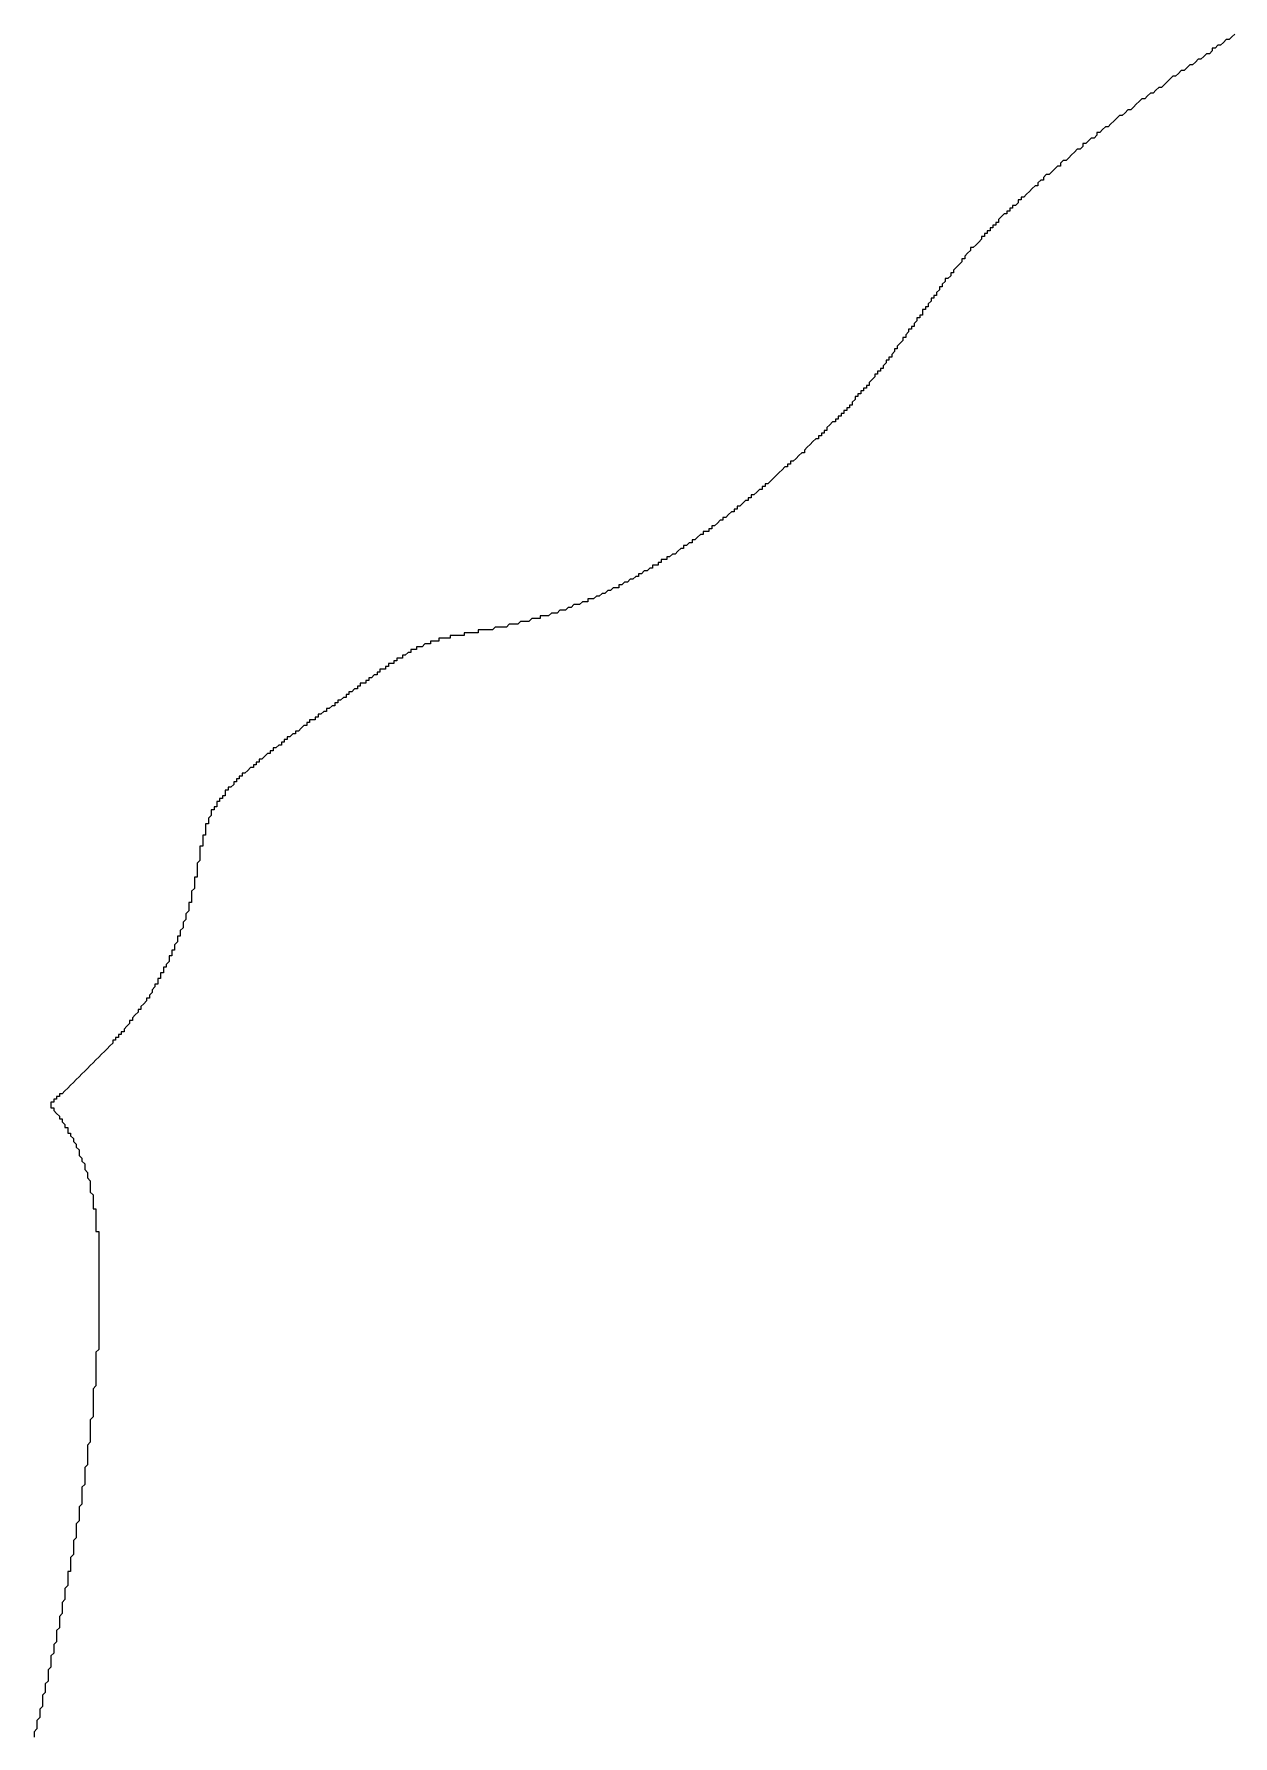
# Model space of a CAD drawing. Header units: millimetres. Extents: x 289 to 9778, y -894 to 6380.
# Drawn here: x 7121.64 to 7125.9, y -372.77 to -366.71 of the extents above; entities that cross this region are included whole.
import ezdxf

# ---------------------------------------------------------------- set-up
doc = ezdxf.new("R2010")
doc.units = ezdxf.units.MM

msp = doc.modelspace()

# ---------------------------------------------------------------- linework, layer by layer
for points in [[(7125.9101, -366.7125, 0), (7125.9001, -366.7225, 0), (7125.8901, -366.7325, 0), (7125.8801, -366.7325, 0), (7125.8701, -366.7425, 0), (7125.8601, -366.7525, 0), (7125.8501, -366.7525, 0), (7125.8401, -366.7625, 0), (7125.8301, -366.7625, 0), (7125.8301, -366.7725, 0), (7125.8201, -366.7825, 0), (7125.8101, -366.7825, 0), (7125.8001, -366.7925, 0), (7125.7901, -366.8025, 0), (7125.7801, -366.8025, 0), (7125.7701, -366.8125, 0), (7125.7601, -366.8225, 0), (7125.7501, -366.8225, 0), (7125.7401, -366.8325, 0), (7125.7301, -366.8425, 0), (7125.7201, -366.8425, 0), (7125.7101, -366.8525, 0), (7125.7001, -366.8625, 0), (7125.6901, -366.8625, 0), (7125.6801, -366.8725, 0), (7125.6701, -366.8825, 0), (7125.6701, -366.8825, 0), (7125.6601, -366.8925, 0), (7125.6501, -366.9025, 0), (7125.6401, -366.9025, 0), (7125.6301, -366.9125, 0), (7125.6201, -366.9225, 0), (7125.6101, -366.9225, 0), (7125.6001, -366.9325, 0), (7125.5901, -366.9425, 0), (7125.5801, -366.9425, 0), (7125.5701, -366.9525, 0), (7125.5601, -366.9625, 0), (7125.5601, -366.9625, 0), (7125.5501, -366.9725, 0), (7125.5401, -366.9825, 0), (7125.5301, -366.9825, 0), (7125.5201, -366.9925, 0), (7125.5101, -367.0025, 0), (7125.5001, -367.0025, 0), (7125.4901, -367.0125, 0), (7125.4801, -367.0225, 0), (7125.4801, -367.0225, 0), (7125.4701, -367.0325, 0), (7125.4601, -367.0425, 0), (7125.4501, -367.0425, 0), (7125.4401, -367.0525, 0), (7125.4301, -367.0625, 0), (7125.4201, -367.0625, 0), (7125.4201, -367.0725, 0), (7125.4101, -367.0825, 0), (7125.4001, -367.0825, 0), (7125.3901, -367.0925, 0), (7125.3801, -367.1025, 0), (7125.3701, -367.1025, 0), (7125.3701, -367.1125, 0), (7125.3601, -367.1225, 0), (7125.3501, -367.1225, 0), (7125.3401, -367.1325, 0), (7125.3301, -367.1425, 0), (7125.3301, -367.1425, 0), (7125.3201, -367.1525, 0), (7125.3101, -367.1625, 0), (7125.3001, -367.1625, 0), (7125.2901, -367.1725, 0), (7125.2901, -367.1825, 0), (7125.2801, -367.1825, 0), (7125.2701, -367.1925, 0), (7125.2601, -367.2025, 0), (7125.2601, -367.2025, 0), (7125.2501, -367.2125, 0), (7125.2401, -367.2125, 0), (7125.2301, -367.2225, 0), (7125.2301, -367.2325, 0), (7125.2201, -367.2325, 0), (7125.2101, -367.2425, 0), (7125.2101, -367.2525, 0), (7125.2001, -367.2525, 0), (7125.1901, -367.2625, 0), (7125.1901, -367.2625, 0), (7125.1801, -367.2725, 0), (7125.1701, -367.2825, 0), (7125.1701, -367.2825, 0), (7125.1601, -367.2925, 0), (7125.1501, -367.2925, 0), (7125.1501, -367.3025, 0), (7125.1401, -367.3025, 0), (7125.1401, -367.3125, 0), (7125.1301, -367.3225, 0), (7125.1201, -367.3225, 0), (7125.1201, -367.3325, 0), (7125.1101, -367.3325, 0), (7125.1101, -367.3425, 0), (7125.1001, -367.3425, 0), (7125.1001, -367.3525, 0), (7125.0901, -367.3525, 0), (7125.0801, -367.3625, 0), (7125.0801, -367.3625, 0), (7125.0701, -367.3725, 0), (7125.0701, -367.3825, 0), (7125.0601, -367.3825, 0), (7125.0601, -367.3925, 0), (7125.0501, -367.3925, 0), (7125.0501, -367.4025, 0), (7125.0401, -367.4025, 0), (7125.0401, -367.4125, 0), (7125.0301, -367.4125, 0), (7125.0301, -367.4225, 0), (7125.0201, -367.4225, 0), (7125.0201, -367.4325, 0), (7125.0101, -367.4325, 0), (7125.0101, -367.4425, 0), (7125.0101, -367.4425, 0), (7125.0001, -367.4525, 0), (7125.0001, -367.4525, 0), (7124.9901, -367.4625, 0), (7124.9901, -367.4625, 0), (7124.9801, -367.4725, 0), (7124.9801, -367.4725, 0), (7124.9701, -367.4725, 0), (7124.9701, -367.4825, 0), (7124.9701, -367.4825, 0), (7124.9601, -367.4925, 0), (7124.9601, -367.4925, 0), (7124.9501, -367.5025, 0), (7124.9501, -367.5025, 0), (7124.9501, -367.5125, 0), (7124.9401, -367.5125, 0), (7124.9401, -367.5225, 0), (7124.9401, -367.5225, 0), (7124.9301, -367.5325, 0), (7124.9301, -367.5325, 0), (7124.9201, -367.5425, 0), (7124.9201, -367.5425, 0), (7124.9201, -367.5425, 0), (7124.9101, -367.5525, 0), (7124.9101, -367.5525, 0), (7124.9101, -367.5625, 0), (7124.9001, -367.5625, 0), (7124.9001, -367.5725, 0), (7124.9001, -367.5725, 0), (7124.8901, -367.5825, 0), (7124.8901, -367.5825, 0), (7124.8801, -367.5825, 0), (7124.8801, -367.5925, 0), (7124.8801, -367.5925, 0), (7124.8701, -367.6025, 0), (7124.8701, -367.6025, 0), (7124.8701, -367.6125, 0), (7124.8701, -367.6125, 0), (7124.8601, -367.6125, 0), (7124.8601, -367.6225, 0), (7124.8601, -367.6225, 0), (7124.8501, -367.6325, 0), (7124.8501, -367.6325, 0), (7124.8501, -367.6425, 0), (7124.8401, -367.6425, 0), (7124.8401, -367.6525, 0), (7124.8401, -367.6525, 0), (7124.8301, -367.6525, 0), (7124.8301, -367.6625, 0), (7124.8301, -367.6625, 0), (7124.8201, -367.6725, 0), (7124.8201, -367.6725, 0), (7124.8201, -367.6825, 0), (7124.8101, -367.6825, 0), (7124.8101, -367.6825, 0), (7124.8101, -367.6925, 0), (7124.8001, -367.6925, 0), (7124.8001, -367.7025, 0), (7124.8001, -367.7025, 0), (7124.8001, -367.7125, 0), (7124.7901, -367.7125, 0), (7124.7901, -367.7225, 0), (7124.7901, -367.7225, 0), (7124.7801, -367.7225, 0), (7124.7801, -367.7325, 0), (7124.7801, -367.7325, 0), (7124.7701, -367.7425, 0), (7124.7701, -367.7425, 0), (7124.7701, -367.7525, 0), (7124.7601, -367.7525, 0), (7124.7601, -367.7625, 0), (7124.7601, -367.7625, 0), (7124.7501, -367.7625, 0), (7124.7501, -367.7725, 0), (7124.7501, -367.7725, 0), (7124.7401, -367.7825, 0), (7124.7401, -367.7825, 0), (7124.7401, -367.7925, 0), (7124.7301, -367.7925, 0), (7124.7301, -367.8025, 0), (7124.7301, -367.8025, 0), (7124.7201, -367.8125, 0), (7124.7201, -367.8125, 0), (7124.7201, -367.8125, 0), (7124.7101, -367.8225, 0), (7124.7101, -367.8225, 0), (7124.7101, -367.8325, 0), (7124.7001, -367.8325, 0), (7124.7001, -367.8425, 0), (7124.7001, -367.8425, 0), (7124.6901, -367.8525, 0), (7124.6901, -367.8525, 0), (7124.6901, -367.8625, 0), (7124.6801, -367.8625, 0), (7124.6801, -367.8725, 0), (7124.6701, -367.8725, 0), (7124.6701, -367.8825, 0), (7124.6701, -367.8825, 0), (7124.6601, -367.8925, 0), (7124.6601, -367.8925, 0), (7124.6601, -367.9025, 0), (7124.6501, -367.9025, 0), (7124.6501, -367.9125, 0), (7124.6401, -367.9125, 0), (7124.6401, -367.9225, 0), (7124.6301, -367.9225, 0), (7124.6301, -367.9325, 0), (7124.6301, -367.9325, 0), (7124.6201, -367.9425, 0), (7124.6201, -367.9425, 0), (7124.6101, -367.9525, 0), (7124.6101, -367.9525, 0), (7124.6101, -367.9625, 0), (7124.6001, -367.9625, 0), (7124.6001, -367.9725, 0), (7124.5901, -367.9725, 0), (7124.5901, -367.9825, 0), (7124.5801, -367.9825, 0), (7124.5801, -367.9925, 0), (7124.5701, -367.9925, 0), (7124.5701, -368.0025, 0), (7124.5601, -368.0025, 0), (7124.5601, -368.0125, 0), (7124.5601, -368.0125, 0), (7124.5501, -368.0225, 0), (7124.5501, -368.0325, 0), (7124.5401, -368.0325, 0), (7124.5401, -368.0425, 0), (7124.5301, -368.0425, 0), (7124.5301, -368.0525, 0), (7124.5201, -368.0525, 0), (7124.5201, -368.0625, 0), (7124.5101, -368.0625, 0), (7124.5101, -368.0725, 0), (7124.5001, -368.0725, 0), (7124.5001, -368.0825, 0), (7124.4901, -368.0825, 0), (7124.4901, -368.0925, 0), (7124.4801, -368.0925, 0), (7124.4701, -368.1025, 0), (7124.4701, -368.1025, 0), (7124.4601, -368.1125, 0), (7124.4601, -368.1225, 0), (7124.4501, -368.1225, 0), (7124.4501, -368.1325, 0), (7124.4401, -368.1325, 0), (7124.4401, -368.1425, 0), (7124.4301, -368.1425, 0), (7124.4301, -368.1525, 0), (7124.4201, -368.1525, 0), (7124.4101, -368.1625, 0), (7124.4101, -368.1625, 0), (7124.4001, -368.1725, 0), (7124.4001, -368.1725, 0), (7124.3901, -368.1825, 0), (7124.3901, -368.1825, 0), (7124.3801, -368.1925, 0), (7124.3801, -368.2025, 0), (7124.3701, -368.2025, 0), (7124.3601, -368.2125, 0), (7124.3601, -368.2125, 0), (7124.3501, -368.2225, 0), (7124.3501, -368.2225, 0), (7124.3401, -368.2325, 0), (7124.3301, -368.2325, 0), (7124.3301, -368.2425, 0), (7124.3201, -368.2425, 0), (7124.3201, -368.2525, 0), (7124.3101, -368.2525, 0), (7124.3001, -368.2625, 0), (7124.3001, -368.2625, 0), (7124.2901, -368.2725, 0), (7124.2901, -368.2725, 0), (7124.2801, -368.2825, 0), (7124.2701, -368.2925, 0), (7124.2701, -368.2925, 0), (7124.2601, -368.3025, 0), (7124.2601, -368.3025, 0), (7124.2501, -368.3125, 0), (7124.2401, -368.3125, 0), (7124.2401, -368.3225, 0), (7124.2301, -368.3225, 0), (7124.2301, -368.3325, 0), (7124.2201, -368.3325, 0), (7124.2101, -368.3425, 0), (7124.2101, -368.3425, 0), (7124.2001, -368.3525, 0), (7124.1901, -368.3525, 0), (7124.1901, -368.3625, 0), (7124.1801, -368.3625, 0), (7124.1801, -368.3725, 0), (7124.1701, -368.3725, 0), (7124.1601, -368.3825, 0), (7124.1601, -368.3825, 0), (7124.1501, -368.3925, 0), (7124.1401, -368.3925, 0), (7124.1401, -368.4025, 0), (7124.1301, -368.4025, 0), (7124.1301, -368.4125, 0), (7124.1201, -368.4125, 0), (7124.1101, -368.4225, 0), (7124.1101, -368.4225, 0), (7124.1001, -368.4325, 0), (7124.0901, -368.4325, 0), (7124.0901, -368.4425, 0), (7124.0801, -368.4425, 0), (7124.0701, -368.4525, 0), (7124.0701, -368.4525, 0), (7124.0601, -368.4625, 0), (7124.0501, -368.4625, 0), (7124.0501, -368.4725, 0), (7124.0401, -368.4725, 0), (7124.0401, -368.4825, 0), (7124.0301, -368.4825, 0), (7124.0201, -368.4825, 0), (7124.0201, -368.4925, 0), (7124.0101, -368.4925, 0), (7124.0001, -368.5025, 0), (7124.0001, -368.5025, 0), (7123.9901, -368.5125, 0), (7123.9801, -368.5125, 0), (7123.9801, -368.5225, 0), (7123.9701, -368.5225, 0), (7123.9601, -368.5325, 0), (7123.9601, -368.5325, 0), (7123.9501, -368.5325, 0), (7123.9501, -368.5425, 0), (7123.9401, -368.5425, 0), (7123.9301, -368.5525, 0), (7123.9301, -368.5525, 0), (7123.9201, -368.5625, 0), (7123.9101, -368.5625, 0), (7123.9101, -368.5625, 0), (7123.9001, -368.5725, 0), (7123.8901, -368.5725, 0), (7123.8901, -368.5825, 0), (7123.8801, -368.5825, 0), (7123.8701, -368.5825, 0), (7123.8701, -368.5925, 0), (7123.8601, -368.5925, 0), (7123.8601, -368.6025, 0), (7123.8501, -368.6025, 0), (7123.8401, -368.6025, 0), (7123.8401, -368.6125, 0), (7123.8301, -368.6125, 0), (7123.8201, -368.6225, 0), (7123.8201, -368.6225, 0), (7123.8101, -368.6225, 0), (7123.8001, -368.6325, 0), (7123.8001, -368.6325, 0), (7123.7901, -368.6325, 0), (7123.7901, -368.6425, 0), (7123.7801, -368.6425, 0), (7123.7701, -368.6525, 0), (7123.7701, -368.6525, 0), (7123.7601, -368.6525, 0), (7123.7501, -368.6625, 0), (7123.7501, -368.6625, 0), (7123.7401, -368.6625, 0), (7123.7301, -368.6725, 0), (7123.7301, -368.6725, 0), (7123.7201, -368.6725, 0), (7123.7201, -368.6825, 0), (7123.7101, -368.6825, 0), (7123.7001, -368.6825, 0), (7123.7001, -368.6825, 0), (7123.6901, -368.6925, 0), (7123.6901, -368.6925, 0), (7123.6801, -368.6925, 0), (7123.6701, -368.7025, 0), (7123.6701, -368.7025, 0), (7123.6601, -368.7025, 0), (7123.6501, -368.7125, 0), (7123.6501, -368.7125, 0), (7123.6401, -368.7125, 0), (7123.6401, -368.7125, 0), (7123.6301, -368.7225, 0), (7123.6201, -368.7225, 0), (7123.6201, -368.7225, 0), (7123.6101, -368.7225, 0), (7123.6101, -368.7325, 0), (7123.6001, -368.7325, 0), (7123.6001, -368.7325, 0), (7123.5901, -368.7325, 0), (7123.5801, -368.7425, 0), (7123.5801, -368.7425, 0), (7123.5701, -368.7425, 0), (7123.5701, -368.7425, 0), (7123.5601, -368.7425, 0), (7123.5501, -368.7525, 0), (7123.5501, -368.7525, 0), (7123.5401, -368.7525, 0), (7123.5401, -368.7525, 0), (7123.5301, -368.7625, 0), (7123.5301, -368.7625, 0), (7123.5201, -368.7625, 0), (7123.5201, -368.7625, 0), (7123.5101, -368.7625, 0), (7123.5001, -368.7725, 0), (7123.5001, -368.7725, 0), (7123.4901, -368.7725, 0), (7123.4901, -368.7725, 0), (7123.4801, -368.7725, 0), (7123.4801, -368.7725, 0), (7123.4701, -368.7825, 0), (7123.4701, -368.7825, 0), (7123.4601, -368.7825, 0), (7123.4601, -368.7825, 0), (7123.4501, -368.7825, 0), (7123.4401, -368.7825, 0), (7123.4401, -368.7925, 0), (7123.4301, -368.7925, 0), (7123.4301, -368.7925, 0), (7123.4201, -368.7925, 0), (7123.4201, -368.7925, 0), (7123.4101, -368.7925, 0), (7123.4101, -368.7925, 0), (7123.4001, -368.8025, 0), (7123.4001, -368.8025, 0), (7123.3901, -368.8025, 0), (7123.3901, -368.8025, 0), (7123.3801, -368.8025, 0), (7123.3801, -368.8025, 0), (7123.3701, -368.8025, 0), (7123.3701, -368.8025, 0), (7123.3601, -368.8125, 0), (7123.3601, -368.8125, 0), (7123.3501, -368.8125, 0), (7123.3501, -368.8125, 0), (7123.3401, -368.8125, 0), (7123.3401, -368.8125, 0), (7123.3401, -368.8125, 0), (7123.3301, -368.8125, 0), (7123.3301, -368.8125, 0), (7123.3201, -368.8225, 0), (7123.3201, -368.8225, 0), (7123.3101, -368.8225, 0), (7123.3101, -368.8225, 0), (7123.3001, -368.8225, 0), (7123.3001, -368.8225, 0), (7123.2901, -368.8225, 0), (7123.2901, -368.8225, 0), (7123.2901, -368.8225, 0), (7123.2801, -368.8225, 0), (7123.2801, -368.8225, 0), (7123.2701, -368.8325, 0), (7123.2701, -368.8325, 0), (7123.2601, -368.8325, 0), (7123.2601, -368.8325, 0), (7123.2601, -368.8325, 0), (7123.2501, -368.8325, 0), (7123.2501, -368.8325, 0), (7123.2401, -368.8325, 0), (7123.2401, -368.8325, 0), (7123.2401, -368.8325, 0), (7123.2301, -368.8325, 0), (7123.2301, -368.8325, 0), (7123.2201, -368.8325, 0), (7123.2201, -368.8425, 0), (7123.2201, -368.8425, 0), (7123.2101, -368.8425, 0), (7123.2101, -368.8425, 0), (7123.2101, -368.8425, 0), (7123.2001, -368.8425, 0), (7123.2001, -368.8425, 0), (7123.1901, -368.8425, 0), (7123.1901, -368.8425, 0), (7123.1901, -368.8425, 0), (7123.1801, -368.8425, 0), (7123.1801, -368.8425, 0), (7123.1801, -368.8425, 0), (7123.1701, -368.8425, 0), (7123.1701, -368.8425, 0), (7123.1701, -368.8525, 0), (7123.1601, -368.8525, 0), (7123.1601, -368.8525, 0), (7123.1601, -368.8525, 0), (7123.1501, -368.8525, 0), (7123.1501, -368.8525, 0), (7123.1501, -368.8525, 0), (7123.1401, -368.8525, 0), (7123.1401, -368.8525, 0), (7123.1401, -368.8525, 0), (7123.1401, -368.8525, 0), (7123.1301, -368.8525, 0), (7123.1301, -368.8525, 0), (7123.1301, -368.8525, 0), (7123.1201, -368.8525, 0), (7123.1201, -368.8525, 0), (7123.1201, -368.8625, 0), (7123.1201, -368.8625, 0), (7123.1101, -368.8625, 0), (7123.1101, -368.8625, 0), (7123.1101, -368.8625, 0), (7123.1101, -368.8625, 0), (7123.1001, -368.8625, 0), (7123.1001, -368.8625, 0), (7123.1001, -368.8625, 0), (7123.1001, -368.8625, 0), (7123.0901, -368.8625, 0), (7123.0901, -368.8625, 0), (7123.0901, -368.8625, 0), (7123.0901, -368.8625, 0), (7123.0801, -368.8625, 0), (7123.0801, -368.8625, 0), (7123.0801, -368.8725, 0), (7123.0801, -368.8725, 0), (7123.0701, -368.8725, 0), (7123.0701, -368.8725, 0), (7123.0701, -368.8725, 0), (7123.0701, -368.8725, 0), (7123.0701, -368.8725, 0), (7123.0601, -368.8725, 0), (7123.0601, -368.8725, 0), (7123.0601, -368.8725, 0), (7123.0601, -368.8725, 0), (7123.0601, -368.8725, 0), (7123.0501, -368.8725, 0), (7123.0501, -368.8725, 0), (7123.0501, -368.8825, 0), (7123.0501, -368.8825, 0), (7123.0501, -368.8825, 0), (7123.0401, -368.8825, 0), (7123.0401, -368.8825, 0), (7123.0401, -368.8825, 0), (7123.0401, -368.8825, 0), (7123.0401, -368.8825, 0), (7123.0301, -368.8825, 0), (7123.0301, -368.8825, 0), (7123.0301, -368.8825, 0), (7123.0301, -368.8825, 0), (7123.0301, -368.8825, 0), (7123.0201, -368.8925, 0), (7123.0201, -368.8925, 0), (7123.0201, -368.8925, 0), (7123.0201, -368.8925, 0), (7123.0101, -368.8925, 0), (7123.0101, -368.8925, 0), (7123.0101, -368.8925, 0), (7123.0101, -368.8925, 0), (7123.0101, -368.8925, 0), (7123.0001, -368.8925, 0), (7123.0001, -368.9025, 0), (7123.0001, -368.9025, 0), (7123.0001, -368.9025, 0), (7123.0001, -368.9025, 0), (7122.9901, -368.9025, 0), (7122.9901, -368.9025, 0), (7122.9901, -368.9025, 0), (7122.9901, -368.9025, 0), (7122.9901, -368.9025, 0), (7122.9801, -368.9025, 0), (7122.9801, -368.9125, 0), (7122.9801, -368.9125, 0), (7122.9801, -368.9125, 0), (7122.9801, -368.9125, 0), (7122.9701, -368.9125, 0), (7122.9701, -368.9125, 0), (7122.9701, -368.9125, 0), (7122.9701, -368.9125, 0), (7122.9601, -368.9225, 0), (7122.9601, -368.9225, 0), (7122.9601, -368.9225, 0), (7122.9601, -368.9225, 0), (7122.9601, -368.9225, 0), (7122.9501, -368.9225, 0), (7122.9501, -368.9225, 0), (7122.9501, -368.9225, 0), (7122.9501, -368.9325, 0), (7122.9501, -368.9325, 0), (7122.9401, -368.9325, 0), (7122.9401, -368.9325, 0), (7122.9401, -368.9325, 0), (7122.9401, -368.9325, 0), (7122.9301, -368.9325, 0), (7122.9301, -368.9425, 0), (7122.9301, -368.9425, 0), (7122.9301, -368.9425, 0), (7122.9201, -368.9425, 0), (7122.9201, -368.9425, 0), (7122.9201, -368.9425, 0), (7122.9201, -368.9425, 0), (7122.9201, -368.9525, 0), (7122.9101, -368.9525, 0), (7122.9101, -368.9525, 0), (7122.9101, -368.9525, 0), (7122.9101, -368.9525, 0), (7122.9001, -368.9525, 0), (7122.9001, -368.9625, 0), (7122.9001, -368.9625, 0), (7122.9001, -368.9625, 0), (7122.8901, -368.9625, 0), (7122.8901, -368.9625, 0), (7122.8901, -368.9625, 0), (7122.8901, -368.9725, 0), (7122.8801, -368.9725, 0), (7122.8801, -368.9725, 0), (7122.8801, -368.9725, 0), (7122.8801, -368.9725, 0), (7122.8701, -368.9725, 0), (7122.8701, -368.9825, 0), (7122.8701, -368.9825, 0), (7122.8701, -368.9825, 0), (7122.8601, -368.9825, 0), (7122.8601, -368.9825, 0), (7122.8601, -368.9925, 0), (7122.8501, -368.9925, 0), (7122.8501, -368.9925, 0), (7122.8501, -368.9925, 0), (7122.8501, -368.9925, 0), (7122.8401, -369.0025, 0), (7122.8401, -369.0025, 0), (7122.8401, -369.0025, 0), (7122.8401, -369.0025, 0), (7122.8301, -369.0025, 0), (7122.8301, -369.0125, 0), (7122.8301, -369.0125, 0), (7122.8201, -369.0125, 0), (7122.8201, -369.0125, 0), (7122.8201, -369.0125, 0), (7122.8201, -369.0225, 0), (7122.8101, -369.0225, 0), (7122.8101, -369.0225, 0), (7122.8101, -369.0225, 0), (7122.8001, -369.0225, 0), (7122.8001, -369.0325, 0), (7122.8001, -369.0325, 0), (7122.7901, -369.0325, 0), (7122.7901, -369.0325, 0), (7122.7901, -369.0425, 0), (7122.7901, -369.0425, 0), (7122.7801, -369.0425, 0), (7122.7801, -369.0425, 0), (7122.7801, -369.0425, 0), (7122.7701, -369.0525, 0), (7122.7701, -369.0525, 0), (7122.7701, -369.0525, 0), (7122.7601, -369.0525, 0), (7122.7601, -369.0625, 0), (7122.7601, -369.0625, 0), (7122.7501, -369.0625, 0), (7122.7501, -369.0625, 0), (7122.7501, -369.0725, 0), (7122.7401, -369.0725, 0), (7122.7401, -369.0725, 0), (7122.7401, -369.0725, 0), (7122.7301, -369.0825, 0), (7122.7301, -369.0825, 0), (7122.7301, -369.0825, 0), (7122.7201, -369.0825, 0), (7122.7201, -369.0925, 0), (7122.7201, -369.0925, 0), (7122.7101, -369.0925, 0), (7122.7101, -369.0925, 0), (7122.7101, -369.1025, 0), (7122.7001, -369.1025, 0), (7122.7001, -369.1025, 0), (7122.7001, -369.1025, 0), (7122.6901, -369.1125, 0), (7122.6901, -369.1125, 0), (7122.6901, -369.1125, 0), (7122.6801, -369.1125, 0), (7122.6801, -369.1225, 0), (7122.6701, -369.1225, 0), (7122.6701, -369.1225, 0), (7122.6701, -369.1225, 0), (7122.6601, -369.1325, 0), (7122.6601, -369.1325, 0), (7122.6601, -369.1325, 0), (7122.6501, -369.1325, 0), (7122.6501, -369.1425, 0), (7122.6501, -369.1425, 0), (7122.6401, -369.1425, 0), (7122.6401, -369.1425, 0), (7122.6401, -369.1525, 0), (7122.6301, -369.1525, 0), (7122.6301, -369.1525, 0), (7122.6201, -369.1525, 0), (7122.6201, -369.1625, 0), (7122.6201, -369.1625, 0), (7122.6101, -369.1625, 0), (7122.6101, -369.1625, 0), (7122.6101, -369.1725, 0), (7122.6001, -369.1725, 0), (7122.6001, -369.1725, 0), (7122.6001, -369.1725, 0), (7122.5901, -369.1825, 0), (7122.5901, -369.1825, 0), (7122.5901, -369.1825, 0), (7122.5801, -369.1925, 0), (7122.5801, -369.1925, 0), (7122.5801, -369.1925, 0), (7122.5701, -369.1925, 0), (7122.5701, -369.2025, 0), (7122.5601, -369.2025, 0), (7122.5601, -369.2025, 0), (7122.5601, -369.2025, 0), (7122.5501, -369.2125, 0), (7122.5501, -369.2125, 0), (7122.5501, -369.2125, 0), (7122.5401, -369.2125, 0), (7122.5401, -369.2225, 0), (7122.5401, -369.2225, 0), (7122.5301, -369.2225, 0), (7122.5301, -369.2225, 0), (7122.5301, -369.2325, 0), (7122.5201, -369.2325, 0), (7122.5201, -369.2325, 0), (7122.5201, -369.2425, 0), (7122.5101, -369.2425, 0), (7122.5101, -369.2425, 0), (7122.5101, -369.2425, 0), (7122.5001, -369.2525, 0), (7122.5001, -369.2525, 0), (7122.5001, -369.2525, 0), (7122.4901, -369.2525, 0), (7122.4901, -369.2625, 0), (7122.4901, -369.2625, 0), (7122.4801, -369.2625, 0), (7122.4801, -369.2625, 0), (7122.4801, -369.2725, 0), (7122.4701, -369.2725, 0), (7122.4701, -369.2725, 0), (7122.4701, -369.2725, 0), (7122.4601, -369.2825, 0), (7122.4601, -369.2825, 0), (7122.4601, -369.2825, 0), (7122.4501, -369.2925, 0), (7122.4501, -369.2925, 0), (7122.4501, -369.2925, 0), (7122.4401, -369.2925, 0), (7122.4401, -369.3025, 0), (7122.4401, -369.3025, 0), (7122.4301, -369.3025, 0), (7122.4301, -369.3025, 0), (7122.4301, -369.3125, 0), (7122.4201, -369.3125, 0), (7122.4201, -369.3125, 0), (7122.4201, -369.3125, 0), (7122.4201, -369.3225, 0), (7122.4101, -369.3225, 0), (7122.4101, -369.3225, 0), (7122.4101, -369.3225, 0), (7122.4001, -369.3325, 0), (7122.4001, -369.3325, 0), (7122.4001, -369.3325, 0), (7122.4001, -369.3325, 0), (7122.3901, -369.3425, 0), (7122.3901, -369.3425, 0), (7122.3901, -369.3425, 0), (7122.3801, -369.3425, 0), (7122.3801, -369.3525, 0), (7122.3801, -369.3525, 0), (7122.3801, -369.3525, 0), (7122.3701, -369.3525, 0), (7122.3701, -369.3625, 0), (7122.3701, -369.3625, 0), (7122.3701, -369.3625, 0), (7122.3601, -369.3625, 0), (7122.3601, -369.3725, 0), (7122.3601, -369.3725, 0), (7122.3601, -369.3725, 0), (7122.3501, -369.3725, 0), (7122.3501, -369.3825, 0), (7122.3501, -369.3825, 0), (7122.3501, -369.3825, 0), (7122.3501, -369.3825, 0), (7122.3401, -369.3925, 0), (7122.3401, -369.3925, 0), (7122.3401, -369.3925, 0), (7122.3401, -369.3925, 0), (7122.3301, -369.3925, 0), (7122.3301, -369.4025, 0), (7122.3301, -369.4025, 0), (7122.3301, -369.4025, 0), (7122.3301, -369.4025, 0), (7122.3201, -369.4025, 0), (7122.3201, -369.4125, 0), (7122.3201, -369.4125, 0), (7122.3201, -369.4125, 0), (7122.3201, -369.4125, 0), (7122.3201, -369.4225, 0), (7122.3101, -369.4225, 0), (7122.3101, -369.4225, 0), (7122.3101, -369.4225, 0), (7122.3101, -369.4225, 0), (7122.3101, -369.4325, 0), (7122.3101, -369.4325, 0), (7122.3001, -369.4325, 0), (7122.3001, -369.4325, 0), (7122.3001, -369.4325, 0), (7122.3001, -369.4325, 0), (7122.3001, -369.4425, 0), (7122.3001, -369.4425, 0), (7122.3001, -369.4425, 0), (7122.2901, -369.4425, 0), (7122.2901, -369.4425, 0), (7122.2901, -369.4525, 0), (7122.2901, -369.4525, 0), (7122.2901, -369.4525, 0), (7122.2901, -369.4525, 0), (7122.2901, -369.4525, 0), (7122.2901, -369.4525, 0), (7122.2901, -369.4625, 0), (7122.2801, -369.4625, 0), (7122.2801, -369.4625, 0), (7122.2801, -369.4625, 0), (7122.2801, -369.4625, 0), (7122.2801, -369.4625, 0), (7122.2801, -369.4725, 0), (7122.2801, -369.4725, 0), (7122.2801, -369.4725, 0), (7122.2801, -369.4725, 0), (7122.2801, -369.4725, 0), (7122.2701, -369.4725, 0), (7122.2701, -369.4825, 0), (7122.2701, -369.4825, 0), (7122.2701, -369.4825, 0), (7122.2701, -369.4825, 0), (7122.2701, -369.4825, 0), (7122.2701, -369.4825, 0), (7122.2701, -369.4925, 0), (7122.2701, -369.4925, 0), (7122.2701, -369.4925, 0), (7122.2701, -369.4925, 0), (7122.2701, -369.4925, 0), (7122.2701, -369.4925, 0), (7122.2601, -369.5025, 0), (7122.2601, -369.5025, 0), (7122.2601, -369.5025, 0), (7122.2601, -369.5025, 0), (7122.2601, -369.5025, 0), (7122.2601, -369.5025, 0), (7122.2601, -369.5125, 0), (7122.2601, -369.5125, 0), (7122.2601, -369.5125, 0), (7122.2601, -369.5125, 0), (7122.2601, -369.5125, 0), (7122.2601, -369.5125, 0), (7122.2601, -369.5225, 0), (7122.2601, -369.5225, 0), (7122.2601, -369.5225, 0), (7122.2601, -369.5225, 0), (7122.2501, -369.5225, 0), (7122.2501, -369.5225, 0), (7122.2501, -369.5325, 0), (7122.2501, -369.5325, 0), (7122.2501, -369.5325, 0), (7122.2501, -369.5325, 0), (7122.2501, -369.5325, 0), (7122.2501, -369.5425, 0), (7122.2501, -369.5425, 0), (7122.2501, -369.5425, 0), (7122.2501, -369.5425, 0), (7122.2501, -369.5425, 0), (7122.2501, -369.5525, 0), (7122.2501, -369.5525, 0), (7122.2501, -369.5525, 0), (7122.2501, -369.5525, 0), (7122.2501, -369.5525, 0), (7122.2501, -369.5625, 0), (7122.2401, -369.5625, 0), (7122.2401, -369.5625, 0), (7122.2401, -369.5625, 0), (7122.2401, -369.5625, 0), (7122.2401, -369.5725, 0), (7122.2401, -369.5725, 0), (7122.2401, -369.5725, 0), (7122.2401, -369.5725, 0), (7122.2401, -369.5725, 0), (7122.2401, -369.5825, 0), (7122.2401, -369.5825, 0), (7122.2401, -369.5825, 0), (7122.2401, -369.5825, 0), (7122.2401, -369.5925, 0), (7122.2401, -369.5925, 0), (7122.2401, -369.5925, 0), (7122.2401, -369.5925, 0), (7122.2401, -369.5925, 0), (7122.2401, -369.6025, 0), (7122.2401, -369.6025, 0), (7122.2301, -369.6025, 0), (7122.2301, -369.6025, 0), (7122.2301, -369.6125, 0), (7122.2301, -369.6125, 0), (7122.2301, -369.6125, 0), (7122.2301, -369.6125, 0), (7122.2301, -369.6225, 0), (7122.2301, -369.6225, 0), (7122.2301, -369.6225, 0), (7122.2301, -369.6225, 0), (7122.2301, -369.6325, 0), (7122.2301, -369.6325, 0), (7122.2301, -369.6325, 0), (7122.2301, -369.6425, 0), (7122.2301, -369.6425, 0), (7122.2301, -369.6425, 0), (7122.2301, -369.6425, 0), (7122.2301, -369.6525, 0), (7122.2301, -369.6525, 0), (7122.2301, -369.6525, 0), (7122.2301, -369.6525, 0), (7122.2201, -369.6625, 0), (7122.2201, -369.6625, 0), (7122.2201, -369.6625, 0), (7122.2201, -369.6725, 0), (7122.2201, -369.6725, 0), (7122.2201, -369.6725, 0), (7122.2201, -369.6725, 0), (7122.2201, -369.6825, 0), (7122.2201, -369.6825, 0), (7122.2201, -369.6825, 0), (7122.2201, -369.6925, 0), (7122.2201, -369.6925, 0), (7122.2201, -369.6925, 0), (7122.2201, -369.7025, 0), (7122.2201, -369.7025, 0), (7122.2201, -369.7025, 0), (7122.2201, -369.7125, 0), (7122.2201, -369.7125, 0), (7122.2101, -369.7125, 0), (7122.2101, -369.7125, 0), (7122.2101, -369.7225, 0), (7122.2101, -369.7225, 0), (7122.2101, -369.7225, 0), (7122.2101, -369.7325, 0), (7122.2101, -369.7325, 0), (7122.2101, -369.7325, 0), (7122.2101, -369.7425, 0), (7122.2101, -369.7425, 0), (7122.2101, -369.7425, 0), (7122.2101, -369.7525, 0), (7122.2101, -369.7525, 0), (7122.2101, -369.7525, 0), (7122.2001, -369.7625, 0), (7122.2001, -369.7625, 0), (7122.2001, -369.7625, 0), (7122.2001, -369.7725, 0), (7122.2001, -369.7725, 0), (7122.2001, -369.7725, 0), (7122.2001, -369.7825, 0), (7122.2001, -369.7825, 0), (7122.2001, -369.7925, 0), (7122.2001, -369.7925, 0), (7122.2001, -369.7925, 0), (7122.2001, -369.8025, 0), (7122.1901, -369.8025, 0), (7122.1901, -369.8025, 0), (7122.1901, -369.8125, 0), (7122.1901, -369.8125, 0), (7122.1901, -369.8125, 0), (7122.1901, -369.8225, 0), (7122.1901, -369.8225, 0), (7122.1901, -369.8225, 0), (7122.1901, -369.8325, 0), (7122.1901, -369.8325, 0), (7122.1801, -369.8425, 0), (7122.1801, -369.8425, 0), (7122.1801, -369.8425, 0), (7122.1801, -369.8525, 0), (7122.1801, -369.8525, 0), (7122.1801, -369.8525, 0), (7122.1801, -369.8625, 0), (7122.1801, -369.8625, 0), (7122.1801, -369.8625, 0), (7122.1701, -369.8725, 0), (7122.1701, -369.8725, 0), (7122.1701, -369.8725, 0), (7122.1701, -369.8825, 0), (7122.1701, -369.8825, 0), (7122.1701, -369.8925, 0), (7122.1701, -369.8925, 0), (7122.1701, -369.8925, 0), (7122.1601, -369.9025, 0), (7122.1601, -369.9025, 0), (7122.1601, -369.9025, 0), (7122.1601, -369.9125, 0), (7122.1601, -369.9125, 0), (7122.1601, -369.9225, 0), (7122.1601, -369.9225, 0), (7122.1501, -369.9225, 0), (7122.1501, -369.9325, 0), (7122.1501, -369.9325, 0), (7122.1501, -369.9325, 0), (7122.1501, -369.9425, 0), (7122.1501, -369.9425, 0), (7122.1501, -369.9425, 0), (7122.1401, -369.9525, 0), (7122.1401, -369.9525, 0), (7122.1401, -369.9625, 0), (7122.1401, -369.9625, 0), (7122.1401, -369.9625, 0), (7122.1401, -369.9725, 0), (7122.1401, -369.9725, 0), (7122.1301, -369.9725, 0), (7122.1301, -369.9825, 0), (7122.1301, -369.9825, 0), (7122.1301, -369.9925, 0), (7122.1301, -369.9925, 0), (7122.1201, -369.9925, 0), (7122.1201, -370.0025, 0), (7122.1201, -370.0025, 0), (7122.1201, -370.0025, 0), (7122.1201, -370.0125, 0), (7122.1201, -370.0125, 0), (7122.1101, -370.0225, 0), (7122.1101, -370.0225, 0), (7122.1101, -370.0225, 0), (7122.1101, -370.0325, 0), (7122.1101, -370.0325, 0), (7122.1001, -370.0325, 0), (7122.1001, -370.0425, 0), (7122.1001, -370.0425, 0), (7122.1001, -370.0525, 0), (7122.1001, -370.0525, 0), (7122.0901, -370.0525, 0), (7122.0901, -370.0625, 0), (7122.0901, -370.0625, 0), (7122.0901, -370.0625, 0), (7122.0901, -370.0725, 0), (7122.0801, -370.0725, 0), (7122.0801, -370.0825, 0), (7122.0801, -370.0825, 0), (7122.0801, -370.0825, 0), (7122.0801, -370.0925, 0), (7122.0701, -370.0925, 0), (7122.0701, -370.0925, 0), (7122.0701, -370.1025, 0), (7122.0701, -370.1025, 0), (7122.0601, -370.1125, 0), (7122.0601, -370.1125, 0), (7122.0601, -370.1125, 0), (7122.0601, -370.1225, 0), (7122.0601, -370.1225, 0), (7122.0501, -370.1325, 0), (7122.0501, -370.1325, 0), (7122.0501, -370.1325, 0), (7122.0501, -370.1425, 0), (7122.0401, -370.1425, 0), (7122.0401, -370.1425, 0), (7122.0401, -370.1525, 0), (7122.0401, -370.1525, 0), (7122.0301, -370.1625, 0), (7122.0301, -370.1625, 0), (7122.0301, -370.1625, 0), (7122.0201, -370.1725, 0), (7122.0201, -370.1725, 0), (7122.0201, -370.1725, 0), (7122.0201, -370.1825, 0), (7122.0101, -370.1825, 0), (7122.0101, -370.1925, 0), (7122.0101, -370.1925, 0), (7122.0101, -370.1925, 0), (7122.0001, -370.2025, 0), (7122.0001, -370.2025, 0), (7122.0001, -370.2025, 0), (7121.9901, -370.2125, 0), (7121.9901, -370.2125, 0), (7121.9901, -370.2225, 0), (7121.9901, -370.2225, 0), (7121.9801, -370.2225, 0), (7121.9801, -370.2325, 0), (7121.9801, -370.2325, 0), (7121.9701, -370.2425, 0), (7121.9701, -370.2425, 0), (7121.9701, -370.2425, 0), (7121.9601, -370.2525, 0), (7121.9601, -370.2525, 0), (7121.9601, -370.2525, 0), (7121.9601, -370.2625, 0), (7121.9501, -370.2625, 0), (7121.9501, -370.2725, 0), (7121.9501, -370.2725, 0), (7121.9401, -370.2725, 0), (7121.9401, -370.2825, 0), (7121.9401, -370.2825, 0), (7121.9301, -370.2825, 0), (7121.9301, -370.2925, 0), (7121.9301, -370.2925, 0), (7121.9201, -370.2925, 0), (7121.9201, -370.3025, 0), (7121.9201, -370.3025, 0), (7121.9101, -370.3125, 0), (7121.9101, -370.3125, 0), (7121.9101, -370.3125, 0), (7121.9001, -370.3225, 0), (7121.9001, -370.3225, 0), (7121.9001, -370.3225, 0), (7121.8901, -370.3325, 0), (7121.8901, -370.3325, 0), (7121.8901, -370.3325, 0), (7121.8801, -370.3425, 0), (7121.8801, -370.3425, 0), (7121.8801, -370.3425, 0), (7121.8701, -370.3525, 0), (7121.8701, -370.3525, 0), (7121.8701, -370.3525, 0), (7121.8601, -370.3625, 0), (7121.8601, -370.3625, 0), (7121.8601, -370.3625, 0), (7121.8501, -370.3725, 0), (7121.8501, -370.3725, 0), (7121.8501, -370.3725, 0), (7121.8401, -370.3825, 0), (7121.8401, -370.3825, 0), (7121.8401, -370.3825, 0), (7121.8301, -370.3925, 0), (7121.8301, -370.3925, 0), (7121.8301, -370.3925, 0), (7121.8201, -370.4025, 0), (7121.8201, -370.4025, 0), (7121.8201, -370.4025, 0), (7121.8101, -370.4125, 0), (7121.8101, -370.4125, 0), (7121.8101, -370.4125, 0), (7121.8001, -370.4225, 0), (7121.8001, -370.4225, 0), (7121.8001, -370.4225, 0), (7121.7901, -370.4325, 0), (7121.7901, -370.4325, 0), (7121.7901, -370.4325, 0), (7121.7801, -370.4425, 0), (7121.7801, -370.4425, 0), (7121.7801, -370.4425, 0), (7121.7701, -370.4525, 0), (7121.7701, -370.4525, 0), (7121.7701, -370.4525, 0), (7121.7701, -370.4525, 0), (7121.7601, -370.4625, 0), (7121.7601, -370.4625, 0), (7121.7601, -370.4625, 0), (7121.7501, -370.4725, 0), (7121.7501, -370.4725, 0), (7121.7501, -370.4725, 0), (7121.7401, -370.4825, 0), (7121.7401, -370.4825, 0), (7121.7401, -370.4825, 0), (7121.7301, -370.4825, 0), (7121.7301, -370.4925, 0), (7121.7301, -370.4925, 0), (7121.7301, -370.4925, 0), (7121.7201, -370.4925, 0), (7121.7201, -370.5025, 0), (7121.7201, -370.5025, 0), (7121.7101, -370.5025, 0), (7121.7101, -370.5125, 0), (7121.7101, -370.5125, 0), (7121.7101, -370.5125, 0), (7121.7001, -370.5125, 0), (7121.7001, -370.5225, 0), (7121.7001, -370.5225, 0), (7121.7001, -370.5225, 0)], [(7121.7001, -370.5225, 0), (7121.7001, -370.5225, 0), (7121.7001, -370.5325, 0), (7121.7001, -370.5325, 0), (7121.7101, -370.5325, 0), (7121.7101, -370.5425, 0), (7121.7101, -370.5425, 0), (7121.7201, -370.5525, 0), (7121.7201, -370.5525, 0), (7121.7201, -370.5525, 0), (7121.7301, -370.5625, 0), (7121.7301, -370.5625, 0), (7121.7301, -370.5625, 0), (7121.7301, -370.5725, 0), (7121.7401, -370.5725, 0), (7121.7401, -370.5825, 0), (7121.7401, -370.5825, 0), (7121.7501, -370.5925, 0), (7121.7501, -370.5925, 0), (7121.7501, -370.5925, 0), (7121.7501, -370.6025, 0), (7121.7601, -370.6025, 0), (7121.7601, -370.6125, 0), (7121.7601, -370.6125, 0), (7121.7601, -370.6225, 0), (7121.7701, -370.6225, 0), (7121.7701, -370.6325, 0), (7121.7701, -370.6325, 0), (7121.7801, -370.6425, 0), (7121.7801, -370.6425, 0), (7121.7801, -370.6525, 0), (7121.7801, -370.6525, 0), (7121.7901, -370.6625, 0), (7121.7901, -370.6625, 0), (7121.7901, -370.6725, 0), (7121.7901, -370.6725, 0), (7121.8001, -370.6825, 0), (7121.8001, -370.6825, 0), (7121.8001, -370.6925, 0), (7121.8001, -370.6925, 0), (7121.8001, -370.7025, 0), (7121.8101, -370.7125, 0), (7121.8101, -370.7125, 0), (7121.8101, -370.7225, 0), (7121.8101, -370.7225, 0), (7121.8201, -370.7325, 0), (7121.8201, -370.7325, 0), (7121.8201, -370.7425, 0), (7121.8201, -370.7525, 0), (7121.8201, -370.7525, 0), (7121.8301, -370.7625, 0), (7121.8301, -370.7725, 0), (7121.8301, -370.7725, 0), (7121.8301, -370.7825, 0), (7121.8301, -370.7825, 0), (7121.8401, -370.7925, 0), (7121.8401, -370.8025, 0), (7121.8401, -370.8025, 0), (7121.8401, -370.8125, 0), (7121.8401, -370.8225, 0), (7121.8401, -370.8225, 0), (7121.8401, -370.8325, 0), (7121.8501, -370.8425, 0), (7121.8501, -370.8425, 0), (7121.8501, -370.8525, 0), (7121.8501, -370.8625, 0), (7121.8501, -370.8725, 0), (7121.8501, -370.8725, 0), (7121.8501, -370.8825, 0), (7121.8501, -370.8925, 0), (7121.8601, -370.8925, 0), (7121.8601, -370.9025, 0), (7121.8601, -370.9125, 0), (7121.8601, -370.9225, 0), (7121.8601, -370.9225, 0), (7121.8601, -370.9325, 0), (7121.8601, -370.9425, 0), (7121.8601, -370.9425, 0), (7121.8601, -370.9525, 0), (7121.8601, -370.9625, 0), (7121.8601, -370.9725, 0), (7121.8701, -370.9725, 0), (7121.8701, -370.9825, 0), (7121.8701, -370.9925, 0), (7121.8701, -371.0025, 0), (7121.8701, -371.0125, 0), (7121.8701, -371.0125, 0), (7121.8701, -371.0225, 0), (7121.8701, -371.0325, 0), (7121.8701, -371.0425, 0), (7121.8701, -371.0425, 0), (7121.8701, -371.0525, 0), (7121.8701, -371.0625, 0), (7121.8701, -371.0725, 0), (7121.8701, -371.0825, 0), (7121.8701, -371.0825, 0), (7121.8701, -371.0925, 0), (7121.8701, -371.1025, 0), (7121.8701, -371.1125, 0), (7121.8701, -371.1225, 0), (7121.8701, -371.1325, 0), (7121.8701, -371.1325, 0), (7121.8701, -371.1425, 0), (7121.8701, -371.1525, 0), (7121.8701, -371.1625, 0), (7121.8701, -371.1725, 0), (7121.8701, -371.1825, 0), (7121.8701, -371.1825, 0), (7121.8701, -371.1925, 0), (7121.8701, -371.2025, 0), (7121.8701, -371.2125, 0), (7121.8701, -371.2225, 0), (7121.8701, -371.2325, 0), (7121.8701, -371.2425, 0), (7121.8701, -371.2425, 0), (7121.8701, -371.2525, 0), (7121.8701, -371.2625, 0), (7121.8701, -371.2725, 0), (7121.8701, -371.2825, 0), (7121.8701, -371.2925, 0), (7121.8701, -371.3025, 0), (7121.8701, -371.3125, 0), (7121.8701, -371.3225, 0), (7121.8701, -371.3225, 0), (7121.8701, -371.3325, 0), (7121.8701, -371.3425, 0), (7121.8701, -371.3525, 0), (7121.8701, -371.3625, 0), (7121.8701, -371.3725, 0), (7121.8701, -371.3825, 0), (7121.8701, -371.3925, 0), (7121.8601, -371.4025, 0), (7121.8601, -371.4125, 0), (7121.8601, -371.4225, 0), (7121.8601, -371.4325, 0), (7121.8601, -371.4425, 0), (7121.8601, -371.4525, 0), (7121.8601, -371.4525, 0), (7121.8601, -371.4625, 0), (7121.8601, -371.4725, 0), (7121.8601, -371.4825, 0), (7121.8601, -371.4925, 0), (7121.8601, -371.5025, 0), (7121.8601, -371.5125, 0), (7121.8601, -371.5225, 0), (7121.8501, -371.5325, 0), (7121.8501, -371.5425, 0), (7121.8501, -371.5525, 0), (7121.8501, -371.5625, 0), (7121.8501, -371.5725, 0), (7121.8501, -371.5825, 0), (7121.8501, -371.5925, 0), (7121.8501, -371.6025, 0), (7121.8501, -371.6125, 0), (7121.8501, -371.6225, 0), (7121.8501, -371.6325, 0), (7121.8401, -371.6425, 0), (7121.8401, -371.6525, 0), (7121.8401, -371.6625, 0), (7121.8401, -371.6725, 0), (7121.8401, -371.6825, 0), (7121.8401, -371.6925, 0), (7121.8401, -371.7025, 0), (7121.8401, -371.7125, 0), (7121.8401, -371.7225, 0), (7121.8301, -371.7325, 0), (7121.8301, -371.7425, 0), (7121.8301, -371.7525, 0), (7121.8301, -371.7625, 0), (7121.8301, -371.7725, 0), (7121.8301, -371.7825, 0), (7121.8301, -371.7925, 0), (7121.8301, -371.8025, 0), (7121.8201, -371.8125, 0), (7121.8201, -371.8225, 0), (7121.8201, -371.8325, 0), (7121.8201, -371.8425, 0), (7121.8201, -371.8525, 0), (7121.8201, -371.8625, 0), (7121.8201, -371.8725, 0), (7121.8101, -371.8825, 0), (7121.8101, -371.8925, 0), (7121.8101, -371.9025, 0), (7121.8101, -371.9125, 0), (7121.8101, -371.9225, 0), (7121.8101, -371.9325, 0), (7121.8101, -371.9425, 0), (7121.8001, -371.9525, 0), (7121.8001, -371.9625, 0), (7121.8001, -371.9725, 0), (7121.8001, -371.9825, 0), (7121.8001, -371.9925, 0), (7121.8001, -372.0025, 0), (7121.7901, -372.0125, 0), (7121.7901, -372.0225, 0), (7121.7901, -372.0325, 0), (7121.7901, -372.0425, 0), (7121.7901, -372.0525, 0), (7121.7901, -372.0625, 0), (7121.7801, -372.0725, 0), (7121.7801, -372.0825, 0), (7121.7801, -372.0925, 0), (7121.7801, -372.1025, 0), (7121.7801, -372.1125, 0), (7121.7801, -372.1225, 0), (7121.7701, -372.1325, 0), (7121.7701, -372.1425, 0), (7121.7701, -372.1525, 0), (7121.7701, -372.1625, 0), (7121.7701, -372.1725, 0), (7121.7701, -372.1825, 0), (7121.7601, -372.1825, 0), (7121.7601, -372.1925, 0), (7121.7601, -372.2025, 0), (7121.7601, -372.2125, 0), (7121.7601, -372.2225, 0), (7121.7601, -372.2325, 0), (7121.7501, -372.2425, 0), (7121.7501, -372.2525, 0), (7121.7501, -372.2625, 0), (7121.7501, -372.2725, 0), (7121.7501, -372.2825, 0), (7121.7401, -372.2925, 0), (7121.7401, -372.3025, 0), (7121.7401, -372.3125, 0), (7121.7401, -372.3225, 0), (7121.7401, -372.3325, 0), (7121.7301, -372.3425, 0), (7121.7301, -372.3525, 0), (7121.7301, -372.3625, 0), (7121.7301, -372.3725, 0), (7121.7301, -372.3825, 0), (7121.7201, -372.3925, 0), (7121.7201, -372.4025, 0), (7121.7201, -372.4125, 0), (7121.7201, -372.4225, 0), (7121.7201, -372.4325, 0), (7121.7101, -372.4425, 0), (7121.7101, -372.4525, 0), (7121.7101, -372.4625, 0), (7121.7101, -372.4725, 0), (7121.7101, -372.4725, 0), (7121.7001, -372.4825, 0), (7121.7001, -372.4925, 0), (7121.7001, -372.5025, 0), (7121.7001, -372.5125, 0), (7121.7001, -372.5225, 0), (7121.6901, -372.5325, 0), (7121.6901, -372.5425, 0), (7121.6901, -372.5525, 0), (7121.6901, -372.5625, 0), (7121.6901, -372.5725, 0), (7121.6801, -372.5825, 0), (7121.6801, -372.5925, 0), (7121.6801, -372.6025, 0), (7121.6801, -372.6025, 0), (7121.6801, -372.6125, 0), (7121.6701, -372.6225, 0), (7121.6701, -372.6325, 0), (7121.6701, -372.6425, 0), (7121.6701, -372.6525, 0), (7121.6701, -372.6625, 0), (7121.6601, -372.6725, 0), (7121.6601, -372.6825, 0), (7121.6601, -372.6925, 0), (7121.6601, -372.6925, 0), (7121.6601, -372.7025, 0), (7121.6501, -372.7125, 0), (7121.6501, -372.7225, 0), (7121.6501, -372.7325, 0), (7121.6501, -372.7425, 0), (7121.6401, -372.7525, 0), (7121.6401, -372.7625, 0), (7121.6401, -372.7725, 0)]]:
    msp.add_polyline3d(points)

doc.saveas('drawing.dxf')
